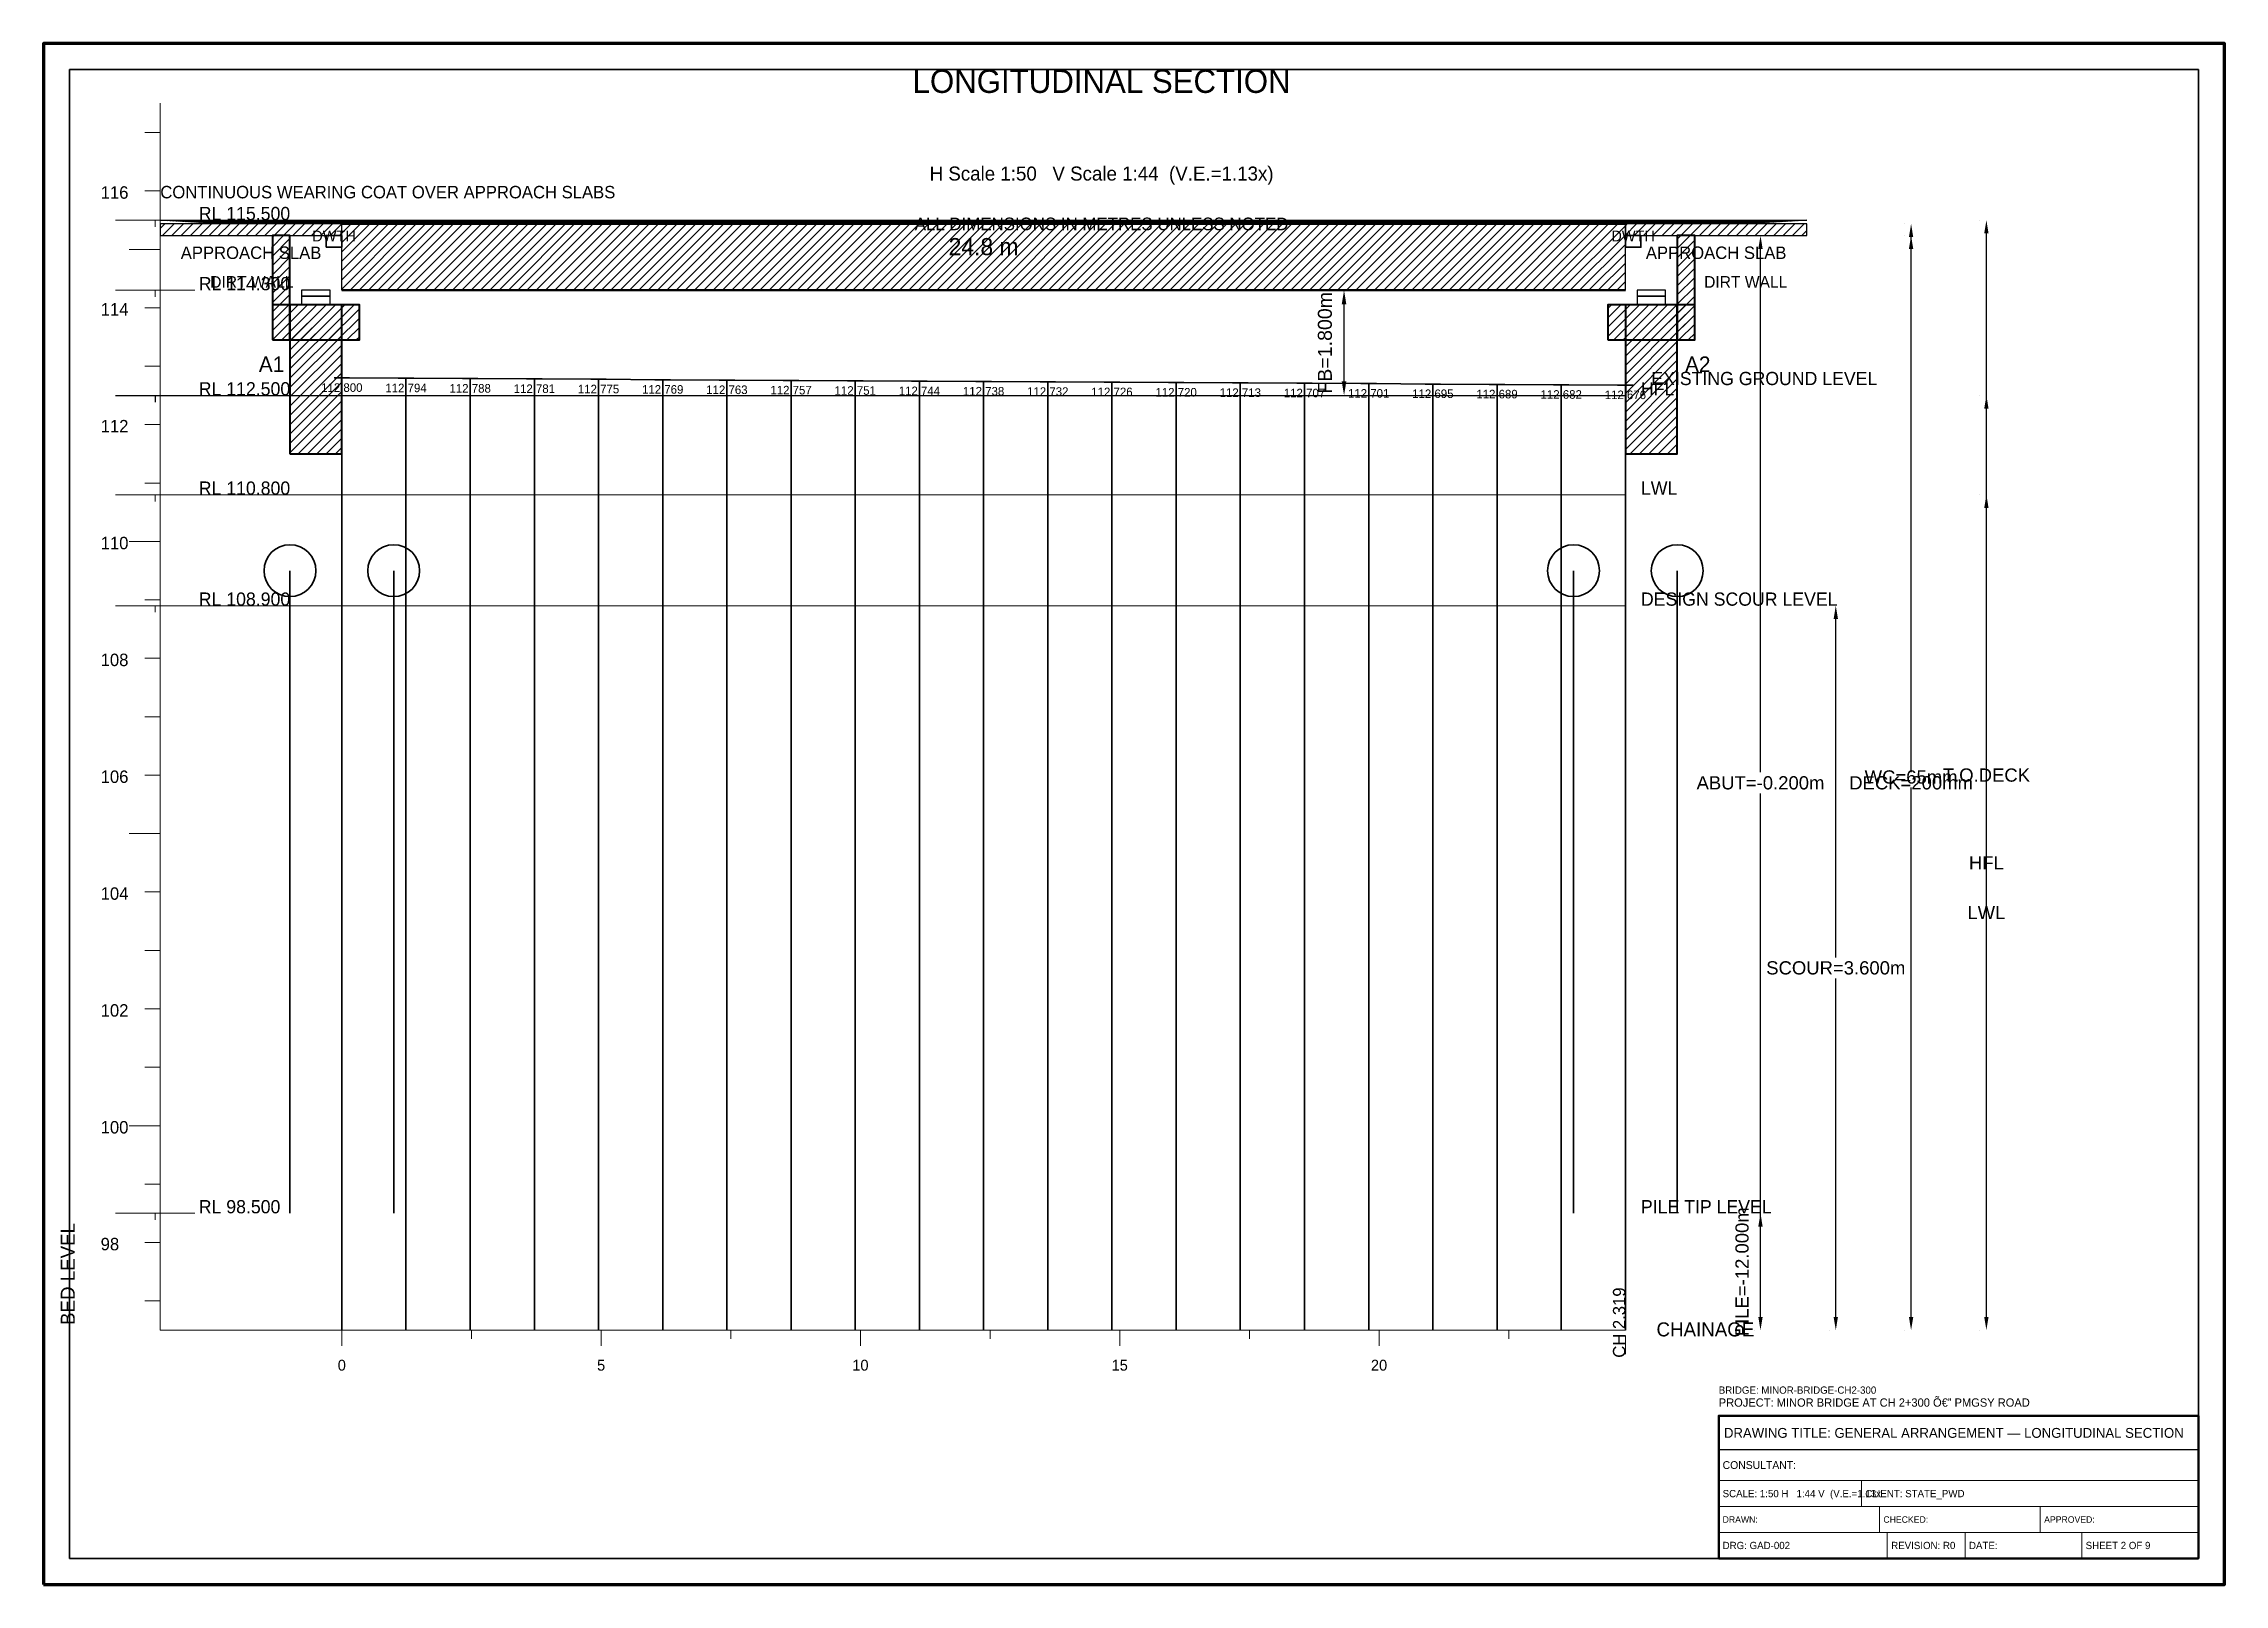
# Model space of a CAD drawing. Header units: metres. Extents: x 0 to 841, y 0 to 594.
import ezdxf
from ezdxf.enums import TextEntityAlignment as Align

# ---------------------------------------------------------------- set-up
doc = ezdxf.new("R2010")
doc.units = ezdxf.units.M
doc.linetypes.add('DASHED', pattern=[0.5, 0.375, -0.125])
doc.linetypes.add('DASHED2', pattern=[0.25, 0.1875, -0.0625])
for name, color, linetype, lineweight in [('ABUT-PROF', 4, 'Continuous', 50), ('BORDER-INNER', 7, 'Continuous', 35), ('BORDER-OUTER', 7, 'Continuous', 70), ('CIVIL-CHAINAGE', 7, 'Continuous', 18), ('CIVIL-GROUND', 3, 'Continuous', 35), ('CIVIL-HFL', 5, 'DASHED', 25), ('CIVIL-LWL', 4, 'DASHED', 18), ('CIVIL-ROAD', 7, 'Continuous', 25), ('CIVIL-SCOUR', 1, 'DASHED2', 18), ('DIM-CHAINAGE', 3, 'Continuous', 18), ('DIM-LEVEL', 3, 'Continuous', 18), ('DIM-LINEAR', 3, 'Continuous', 18), ('FOUND-PILE', 4, 'Continuous', 35), ('STRUC-HATCHING', 8, 'Continuous', 18), ('SUB-ABUT', 3, 'Continuous', 35), ('SUB-BEARING', 5, 'Continuous', 25), ('SUB-DIRT-WALL', 3, 'Continuous', 35), ('SUPER-DECK', 2, 'Continuous', 50), ('SUPER-WEARING', 8, 'Continuous', 25), ('TEXT-GENERAL', 7, 'Continuous', 18), ('TEXT-HEADER', 7, 'Continuous', 25), ('TEXT-LEVEL', 5, 'Continuous', 18), ('TEXT-SPEC', 7, 'Continuous', 13), ('TEXT-TITLE', 7, 'Continuous', 25), ('TITLEBLK-BOX', 7, 'Continuous', 50), ('TITLEBLK-TEXT', 7, 'Continuous', 18)]:
    doc.layers.add(name, color=color, linetype=linetype, lineweight=lineweight)
doc.styles.add('BRIDGE_STD', font='Arial.ttf')
doc.dimstyles.new('pmb100', dxfattribs={"dimtxt": 2.5, "dimasz": 0.9375, "dimexe": 2.5, "dimexo": 2.5, "dimtad": 0, "dimtih": 1, "dimdec": 0, "dimtxsty": 'BRIDGE_STD', "dimcen": 2.5, "dimazin": 3, "dimtfac": 1, "dimtmove": 0, "dimatfit": 3})

msp = doc.modelspace()

# ---------------------------------------------------------------- hatches: boundary and pattern name
at = {"layer": 'STRUC-HATCHING'}
h = msp.add_hatch(dxfattribs=at)
h.set_pattern_fill('ANSI31', scale=0.8)
h.paths.add_polyline_path([(45, 519.98), (115, 519.98), (115, 524.49), (45, 524.49)])
h = msp.add_hatch(dxfattribs=at)
h.set_pattern_fill('ANSI31', scale=0.8)
h.paths.add_polyline_path([(115, 498.92), (610, 498.92), (610, 524.49), (115, 524.49)])
h = msp.add_hatch(dxfattribs=at)
h.set_pattern_fill('ANSI31', scale=0.8)
h.paths.add_polyline_path([(610, 519.98), (680, 519.98), (680, 524.49), (610, 524.49)])
h = msp.add_hatch(dxfattribs=at)
h.set_pattern_fill('ANSI31', scale=0.8)
h.paths.add_polyline_path([(88.24, 479.78), (95, 479.78), (95, 519.98), (88.24, 519.98)])
h = msp.add_hatch(dxfattribs=at)
h.set_pattern_fill('ANSI31', scale=0.8)
h.paths.add_polyline_path([(630, 479.78), (636.76, 479.78), (636.76, 519.98), (630, 519.98)])
h = msp.add_hatch(dxfattribs=at)
h.set_pattern_fill('ANSI31', scale=0.8)
h.paths.add_polyline_path([(88.24, 479.78), (121.76, 479.78), (121.76, 493.29), (88.24, 493.29)])
h = msp.add_hatch(dxfattribs=at)
h.set_pattern_fill('ANSI31', scale=0.8)
h.paths.add_polyline_path([(95, 435.86), (115, 435.86), (115, 493.29), (95, 493.29)])
h = msp.add_hatch(dxfattribs=at)
h.set_pattern_fill('ANSI31', scale=0.8)
h.paths.add_polyline_path([(603.24, 479.78), (636.76, 479.78), (636.76, 493.29), (603.24, 493.29)])
h = msp.add_hatch(dxfattribs=at)
h.set_pattern_fill('ANSI31', scale=0.8)
h.paths.add_polyline_path([(610, 435.86), (630, 435.86), (630, 493.29), (610, 493.29)])
at = {"layer": 'SUPER-WEARING'}
h = msp.add_hatch(dxfattribs=at)
h.set_pattern_fill('SOLID')
h.paths.add_polyline_path([(45, 525.95), (680, 525.95), (654, 524.49), (71, 524.49)])

# ---------------------------------------------------------------- linework, layer by layer
at = {"layer": 'ABUT-PROF', "lineweight": 35}
for points in [[(109, 515.48), (115, 515.48), (115, 519.98), (109, 519.98), (109, 515.48)], [(610, 515.48), (616, 515.48), (616, 519.98), (610, 519.98), (610, 515.48)]]:
    msp.add_lwpolyline(points, dxfattribs=at)
at = {"layer": 'BORDER-INNER'}
msp.add_lwpolyline([(10, 10), (831, 10), (831, 584), (10, 584), (10, 10)], dxfattribs=at)
at = {"layer": 'BORDER-OUTER'}
msp.add_lwpolyline([(0, 0), (841, 0), (841, 594), (0, 594), (0, 0)], dxfattribs=at)
at = {"layer": 'CIVIL-CHAINAGE'}
for p, q in [((45, 98), (610, 98)), ((115, 98), (115, 92)), ((165, 98), (165, 94.7)), ((215, 98), (215, 92)), ((265, 98), (265, 94.7)), ((315, 98), (315, 92)), ((365, 98), (365, 94.7)), ((415, 98), (415, 92)), ((465, 98), (465, 94.7)), ((515, 98), (515, 92)), ((565, 98), (565, 94.7)), ((610, 96), (610, 88.8))]:
    msp.add_line(p, q, dxfattribs=at)
at = {"layer": 'CIVIL-GROUND', "color": 3}
for p, q in [((112, 465.14), (118, 465.14)), ((136.75, 465), (142.75, 465)), ((161.5, 464.86), (167.5, 464.86)), ((186.25, 464.72), (192.25, 464.72)), ((211, 464.58), (217, 464.58)), ((235.75, 464.44), (241.75, 464.44)), ((260.5, 464.3), (266.5, 464.3)), ((285.25, 464.16), (291.25, 464.16)), ((310, 464.02), (316, 464.02)), ((334.75, 463.88), (340.75, 463.88)), ((359.5, 463.74), (365.5, 463.74)), ((384.25, 463.61), (390.25, 463.61)), ((409, 463.47), (415, 463.47)), ((433.75, 463.33), (439.75, 463.33)), ((458.5, 463.19), (464.5, 463.19)), ((483.25, 463.05), (489.25, 463.05)), ((508, 462.91), (514, 462.91)), ((532.75, 462.77), (538.75, 462.77)), ((557.5, 462.63), (563.5, 462.63)), ((582.25, 462.49), (588.25, 462.49)), ((607, 462.35), (613, 462.35))]:
    msp.add_line(p, q, dxfattribs=at)
at = {"layer": 'CIVIL-GROUND', "color": 8, "linetype": 'DASHED2'}
for p, q in [((115, 465.14), (115, 98)), ((139.75, 465), (139.75, 98)), ((164.5, 464.86), (164.5, 98)), ((189.25, 464.72), (189.25, 98)), ((214, 464.58), (214, 98)), ((238.75, 464.44), (238.75, 98)), ((263.5, 464.3), (263.5, 98)), ((288.25, 464.16), (288.25, 98)), ((313, 464.02), (313, 98)), ((337.75, 463.88), (337.75, 98)), ((362.5, 463.74), (362.5, 98)), ((387.25, 463.61), (387.25, 98)), ((412, 463.47), (412, 98)), ((436.75, 463.33), (436.75, 98)), ((461.5, 463.19), (461.5, 98)), ((486.25, 463.05), (486.25, 98)), ((511, 462.91), (511, 98)), ((535.75, 462.77), (535.75, 98)), ((560.5, 462.63), (560.5, 98)), ((585.25, 462.49), (585.25, 98)), ((610, 462.35), (610, 98))]:
    msp.add_line(p, q, dxfattribs=at)
at = {"layer": 'CIVIL-GROUND', "color": 3}
msp.add_lwpolyline([(115, 465.14), (139.75, 465), (164.5, 464.86), (189.25, 464.72), (214, 464.58), (238.75, 464.44), (263.5, 464.3), (288.25, 464.16), (313, 464.02), (337.75, 463.88), (362.5, 463.74), (387.25, 463.61), (412, 463.47), (436.75, 463.33), (461.5, 463.19), (486.25, 463.05), (511, 462.91), (535.75, 462.77), (560.5, 462.63), (585.25, 462.49), (610, 462.35)], dxfattribs=at)
at = {"layer": 'CIVIL-HFL'}
for p, q in [((27.7, 458.38), (58.3, 458.38)), ((43, 458.38), (43, 455.83))]:
    msp.add_line(p, q, dxfattribs=at)
at = {"layer": 'CIVIL-HFL', "color": 5}
msp.add_line((45, 458.38), (610, 458.38), dxfattribs=at)
at = {"layer": 'CIVIL-LWL'}
for p, q in [((27.7, 420.09), (58.3, 420.09)), ((43, 420.09), (43, 417.54))]:
    msp.add_line(p, q, dxfattribs=at)
at = {"layer": 'CIVIL-LWL', "color": 4}
msp.add_line((45, 420.09), (610, 420.09), dxfattribs=at)
at = {"layer": 'CIVIL-ROAD', "lineweight": 25}
for points in [[(45, 519.98), (115, 519.98), (115, 524.49), (45, 524.49), (45, 519.98)], [(610, 519.98), (680, 519.98), (680, 524.49), (610, 524.49), (610, 519.98)]]:
    msp.add_lwpolyline(points, dxfattribs=at)
at = {"layer": 'CIVIL-SCOUR'}
for p, q in [((27.7, 377.3), (58.3, 377.3)), ((43, 377.3), (43, 374.75))]:
    msp.add_line(p, q, dxfattribs=at)
at = {"layer": 'CIVIL-SCOUR', "color": 1}
msp.add_line((45, 377.3), (610, 377.3), dxfattribs=at)
at = {"layer": 'DIM-LEVEL'}
for p, q in [((45, 98), (45, 571)), ((39, 559.74), (45, 559.74)), ((39, 537.21), (45, 537.21)), ((27.7, 525.95), (58.3, 525.95)), ((43, 525.95), (43, 523.4)), ((33, 514.69), (45, 514.69)), ((27.7, 498.92), (58.3, 498.92)), ((43, 498.92), (43, 496.37)), ((39, 492.17), (45, 492.17)), ((39, 469.64), (45, 469.64)), ((39, 447.12), (45, 447.12)), ((39, 424.6), (45, 424.6)), ((33, 402.07), (45, 402.07)), ((39, 379.55), (45, 379.55)), ((39, 357.02), (45, 357.02)), ((39, 334.5), (45, 334.5)), ((39, 311.98), (45, 311.98)), ((33, 289.45), (45, 289.45)), ((39, 266.93), (45, 266.93)), ((39, 244.4), (45, 244.4)), ((39, 221.88), (45, 221.88)), ((39, 199.36), (45, 199.36)), ((33, 176.83), (45, 176.83)), ((39, 154.31), (45, 154.31)), ((27.7, 143.05), (58.3, 143.05)), ((43, 143.05), (43, 140.5)), ((39, 131.79), (45, 131.79)), ((39, 109.26), (45, 109.26))]:
    msp.add_line(p, q, dxfattribs=at)
at = {"layer": 'FOUND-PILE', "lineweight": 35}
for p, q in [((95, 390.81), (95, 143.05)), ((135, 390.81), (135, 143.05)), ((590, 390.81), (590, 143.05)), ((630, 390.81), (630, 143.05))]:
    msp.add_line(p, q, dxfattribs=at)
at = {"layer": 'FOUND-PILE'}
for centre in [(95, 390.81), (135, 390.81), (590, 390.81), (630, 390.81)]:
    msp.add_circle(centre, 10, dxfattribs=at)
at = {"layer": 'SUB-ABUT', "lineweight": 30}
for points in [[(99.5, 493.29), (110.5, 493.29), (110.5, 496.67), (99.5, 496.67), (99.5, 493.29)], [(614.5, 493.29), (625.5, 493.29), (625.5, 496.67), (614.5, 496.67), (614.5, 493.29)]]:
    msp.add_lwpolyline(points, dxfattribs=at)
at = {"layer": 'SUB-ABUT', "lineweight": 40}
for points in [[(88.24, 479.78), (121.76, 479.78), (121.76, 493.29), (88.24, 493.29), (88.24, 479.78)], [(95, 435.86), (115, 435.86), (115, 493.29), (95, 493.29), (95, 435.86)], [(603.24, 479.78), (636.76, 479.78), (636.76, 493.29), (603.24, 493.29), (603.24, 479.78)], [(610, 435.86), (630, 435.86), (630, 493.29), (610, 493.29), (610, 435.86)]]:
    msp.add_lwpolyline(points, dxfattribs=at)
at = {"layer": 'SUB-BEARING', "lineweight": 30}
for points in [[(99.5, 496.67), (110.5, 496.67), (110.5, 498.92), (99.5, 498.92), (99.5, 496.67)], [(614.5, 496.67), (625.5, 496.67), (625.5, 498.92), (614.5, 498.92), (614.5, 496.67)]]:
    msp.add_lwpolyline(points, dxfattribs=at)
at = {"layer": 'SUB-DIRT-WALL', "lineweight": 40}
for points in [[(88.24, 479.78), (95, 479.78), (95, 519.98), (88.24, 519.98), (88.24, 479.78)], [(630, 479.78), (636.76, 479.78), (636.76, 519.98), (630, 519.98), (630, 479.78)]]:
    msp.add_lwpolyline(points, dxfattribs=at)
at = {"layer": 'SUPER-DECK'}
for p, q in [((115, 524.49), (610, 524.49)), ((115, 498.92), (610, 498.92))]:
    msp.add_line(p, q, dxfattribs=at)
at = {"layer": 'SUPER-DECK', "lineweight": 25}
for p, q in [((115, 498.92), (115, 524.49)), ((610, 498.92), (610, 524.49))]:
    msp.add_line(p, q, dxfattribs=at)
at = {"layer": 'SUPER-WEARING', "lineweight": 25}
msp.add_lwpolyline([(45, 525.95), (680, 525.95), (654, 524.49), (71, 524.49), (45, 525.95)], dxfattribs=at)
at = {"layer": 'TITLEBLK-BOX', "lineweight": 50}
msp.add_lwpolyline([(646, 10), (831, 10), (831, 65), (646, 65), (646, 10)], dxfattribs=at)
at = {"layer": 'TITLEBLK-BOX', "lineweight": 30}
msp.add_lwpolyline([(646, 52), (831, 52), (831, 65), (646, 65), (646, 52)], dxfattribs=at)
at = {"layer": 'TITLEBLK-BOX', "lineweight": 18}
for points in [[(646, 40), (831, 40), (831, 52), (646, 52), (646, 40)], [(646, 30), (701, 30), (701, 40), (646, 40), (646, 30)], [(701, 30), (831, 30), (831, 40), (701, 40), (701, 30)], [(646, 20), (708, 20), (708, 30), (646, 30), (646, 20)], [(708, 20), (770, 20), (770, 30), (708, 30), (708, 20)], [(770, 20), (831, 20), (831, 30), (770, 30), (770, 20)], [(646, 10), (711, 10), (711, 20), (646, 20), (646, 10)], [(711, 10), (741, 10), (741, 20), (711, 20), (711, 10)], [(741, 10), (786, 10), (786, 20), (741, 20), (741, 10)], [(786, 10), (831, 10), (831, 20), (786, 20), (786, 10)]]:
    msp.add_lwpolyline(points, dxfattribs=at)

# ---------------------------------------------------------------- texts
at = {"layer": 'CIVIL-GROUND', "color": 3}
msp.add_text('EXISTING GROUND LEVEL', height=5.1, dxfattribs=at).set_placement((620, 462.35))
at = {"layer": 'CIVIL-HFL', "color": 5}
msp.add_text('HFL', height=5.1, dxfattribs=at).set_placement((616, 458.38))
at = {"layer": 'CIVIL-LWL', "color": 4}
msp.add_text('LWL', height=5.1, dxfattribs=at).set_placement((616, 420.09))
at = {"layer": 'CIVIL-SCOUR', "color": 1}
msp.add_text('DESIGN SCOUR LEVEL', height=5.1, dxfattribs=at).set_placement((616, 377.3))
at = {"layer": 'DIM-CHAINAGE'}
msp.add_text('CH 2.319', height=4.8, rotation=90, dxfattribs=at).set_placement((610, 87.36))
at = {"layer": 'TEXT-GENERAL'}
msp.add_text('24.8 m', height=6.6, dxfattribs=at).set_placement((362.5, 512.44), align=Align.CENTER)
for s, height, p in [('A1', 6, (83, 467.39)), ('A2', 6, (633, 467.39)), ('PILE TIP LEVEL', 5.1, (616, 143.05))]:
    msp.add_text(s, height=height, dxfattribs=at).set_placement(p)
at = {"layer": 'TEXT-HEADER'}
msp.add_text('LONGITUDINAL SECTION', height=9, dxfattribs=at).set_placement((408, 575), align=Align.CENTER)
at = {"layer": 'TEXT-LEVEL'}
for s, height, p in [('116', 4.8, (22, 534.21)), ('RL 115.500', 5.1, (59.83, 525.95)), ('RL 114.300', 5.1, (59.83, 498.92)), ('114', 4.8, (22, 489.17)), ('RL 112.500', 5.1, (59.83, 458.38)), ('112', 4.8, (22, 444.12)), ('RL 110.800', 5.1, (59.83, 420.09)), ('110', 4.8, (22, 399.07)), ('RL 108.900', 5.1, (59.83, 377.3)), ('108', 4.8, (22, 354.02)), ('106', 4.8, (22, 308.98)), ('104', 4.8, (22, 263.93)), ('102', 4.8, (22, 218.88)), ('100', 4.8, (22, 173.83)), ('RL 98.500', 5.1, (59.83, 143.05)), ('98', 4.8, (22, 128.79)), ('CHAINAGE', 5.4, (622, 95.6))]:
    msp.add_text(s, height=height, dxfattribs=at).set_placement(p)
at = {"layer": 'TEXT-LEVEL', "color": 8}
for s, p in [('112.800', (115, 459.74)), ('112.794', (139.75, 459.6)), ('112.788', (164.5, 459.46)), ('112.781', (189.25, 459.32)), ('112.775', (214, 459.18)), ('112.769', (238.75, 459.04)), ('112.763', (263.5, 458.9)), ('112.757', (288.25, 458.76)), ('112.751', (313, 458.62)), ('112.744', (337.75, 458.48)), ('112.738', (362.5, 458.34)), ('112.732', (387.25, 458.21)), ('112.726', (412, 458.07)), ('112.720', (436.75, 457.93)), ('112.713', (461.5, 457.79)), ('112.707', (486.25, 457.65)), ('112.701', (511, 457.51)), ('112.695', (535.75, 457.37)), ('112.689', (560.5, 457.23)), ('112.682', (585.25, 457.09)), ('112.676', (610, 456.95))]:
    msp.add_text(s, height=3.3, dxfattribs=at).set_placement(p, align=Align.CENTER)
at = {"layer": 'TEXT-LEVEL'}
msp.add_text('BED LEVEL', height=5.4, rotation=90, dxfattribs=at).set_placement((12, 100))
for s, p in [('0', (115, 82.4)), ('5', (215, 82.4)), ('10', (315, 82.4)), ('15', (415, 82.4)), ('20', (515, 82.4))]:
    msp.add_text(s, height=4.2, dxfattribs=at).set_placement(p, align=Align.CENTER)
at = {"layer": 'TEXT-SPEC'}
for s, height, p in [('H Scale 1:50   V Scale 1:44  (V.E.=1.13x)', 5.4, (408, 541.21)), ('APPROACH SLAB', 4.8, (80, 510.98)), ('APPROACH SLAB', 4.8, (645, 510.98))]:
    msp.add_text(s, height=height, dxfattribs=at).set_placement(p, align=Align.CENTER)
at = {"layer": 'TEXT-SPEC', "color": 8}
msp.add_text('CONTINUOUS WEARING COAT OVER APPROACH SLABS', height=4.8, dxfattribs=at).set_placement((45, 534.35))
at = {"layer": 'TEXT-SPEC', "color": 4}
for p in [(112, 517.73), (613, 517.73)]:
    msp.add_text('DWTH', height=4.2, dxfattribs=at).set_placement(p, align=Align.CENTER)
at = {"layer": 'TEXT-SPEC', "color": 8}
msp.add_text('ALL DIMENSIONS IN METRES UNLESS NOTED', height=4.86, dxfattribs=at).set_placement((408, 522.07), align=Align.CENTER)
at = {"layer": 'TEXT-SPEC'}
for p in [(64.24, 499.88), (640.36, 499.88)]:
    msp.add_text('DIRT WALL', height=4.5, dxfattribs=at).set_placement(p)
at = {"layer": 'TEXT-TITLE'}
for s, height, p in [('PROJECT: MINOR BRIDGE AT CH 2+300 â€” PMGSY ROAD', 3.2, (646, 68.5)), ('DRAWING TITLE: GENERAL ARRANGEMENT — LONGITUDINAL SECTION', 3.8, (648, 56.5))]:
    msp.add_text(s, height=height, dxfattribs=at).set_placement(p)
at = {"layer": 'TITLEBLK-TEXT'}
for s, height, p in [('BRIDGE: MINOR-BRIDGE-CH2-300', 2.8, (646, 73.5)), ('CONSULTANT: ', 3, (647.5, 44.5)), ('SCALE: 1:50 H   1:44 V  (V.E.=1.13x', 2.8, (647.5, 33.6)), ('CLIENT: STATE_PWD', 2.8, (702.5, 33.6)), ('DRAWN: ', 2.5, (647.5, 23.75)), ('CHECKED: ', 2.5, (709.5, 23.75)), ('APPROVED: ', 2.5, (771.5, 23.75)), ('DRG: GAD-002', 2.8, (647.5, 13.6)), ('REVISION: R0', 2.8, (712.5, 13.6)), ('DATE: ', 2.8, (742.5, 13.6)), ('SHEET 2 OF 9', 2.8, (787.5, 13.6))]:
    msp.add_text(s, height=height, dxfattribs=at).set_placement(p)

# ---------------------------------------------------------------- dimensions: what is measured, and where the dimension line sits
at = {"layer": 'DIM-LINEAR'}
for base, p1, p2, text, override in [((720.18, 98), (720.18, 98), (720.18, 524.49), 'WC=65mm', {"dimtxt": 5.1, "dimasz": 5.1, "dimgap": 2.04, "dimclrt": 3}), ((749.22, 98), (749.22, 98), (749.22, 525.95), 'T.O.DECK', {"dimtxt": 5.1, "dimasz": 5.1, "dimgap": 2.04, "dimclrt": 3}), ((662.1, 98), (662.1, 98), (662.1, 519.98), 'ABUT=-0.200m', {"dimtxt": 5.1, "dimasz": 5.1, "dimgap": 2.04, "dimclrt": 3}), ((720.18, 98), (720.18, 98), (720.18, 519.98), 'DECK=200mm', {"dimtxt": 5.1, "dimasz": 5.1, "dimgap": 2.04, "dimclrt": 3}), ((501.5, 458.38), (461.5, 458.38), (461.5, 498.92), 'FB=1.800m', {"dimtxt": 5.4, "dimasz": 5.4, "dimgap": 2.16, "dimclrt": 3}), ((749.22, 98), (749.22, 98), (749.22, 458.38), 'HFL', {"dimtxt": 5.1, "dimasz": 5.1, "dimgap": 2.04, "dimclrt": 3}), ((749.22, 98), (749.22, 98), (749.22, 420.09), 'LWL', {"dimtxt": 5.1, "dimasz": 5.1, "dimgap": 2.04, "dimclrt": 3}), ((691.14, 98), (691.14, 98), (691.14, 377.3), 'SCOUR=3.600m', {"dimtxt": 5.1, "dimasz": 5.1, "dimgap": 2.04, "dimclrt": 3}), ((662.1, 98), (662.1, 98), (662.1, 143.05), 'PILE=-12.000m', {"dimtxt": 5.1, "dimasz": 5.1, "dimgap": 2.04, "dimclrt": 3})]:
    msp.add_linear_dim(base=base, p1=p1, p2=p2, angle=90, text=text, dimstyle='pmb100', override=override, dxfattribs=at).render()

doc.saveas('drawing.dxf')
